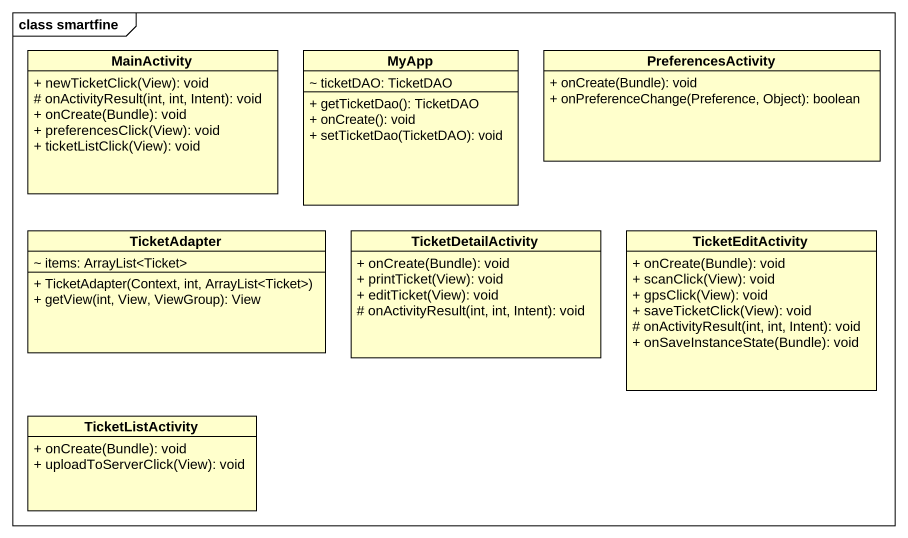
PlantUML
@startuml
mainframe class smartfine
hide circle
hide empty members
skinparam classAttributeIconSize 0
class MainActivity {
  + newTicketClick(View): void
  # onActivityResult(int, int, Intent): void
  + onCreate(Bundle): void
  + preferencesClick(View): void
  + ticketListClick(View): void
}
class MyApp {
  ~ ticketDAO: TicketDAO
  + getTicketDao(): TicketDAO
  + onCreate(): void
  + setTicketDao(TicketDAO): void
}
class PreferencesActivity {
  + onCreate(Bundle): void
  + onPreferenceChange(Preference, Object): boolean
}
class TicketAdapter {
  ~ items: ArrayList<Ticket>
  + TicketAdapter(Context, int, ArrayList<Ticket>)
  + getView(int, View, ViewGroup): View
}
class TicketDetailActivity {
  + onCreate(Bundle): void
  + printTicket(View): void
  + editTicket(View): void
  # onActivityResult(int, int, Intent): void
}
class TicketEditActivity {
  + onCreate(Bundle): void
  + scanClick(View): void
  + gpsClick(View): void
  + saveTicketClick(View): void
  # onActivityResult(int, int, Intent): void
  + onSaveInstanceState(Bundle): void
}
class TicketListActivity {
  + onCreate(Bundle): void
  + uploadToServerClick(View): void
}
@enduml
